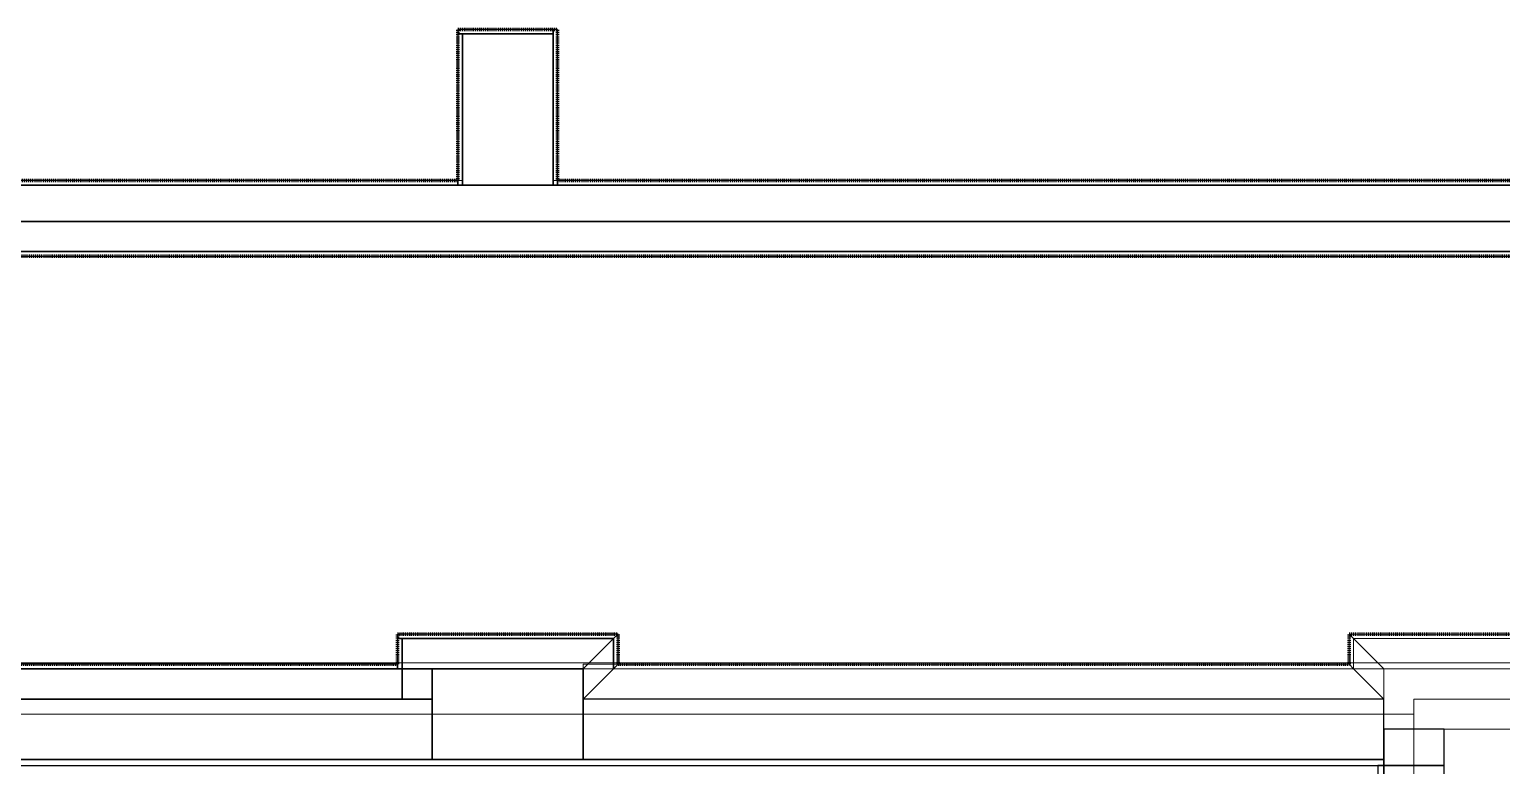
# Model space of a CAD drawing. Header units: millimetres. Extents: x -5300 to 98858, y -5196 to 93886.
# Drawn here: x 46916 to 51790, y 52330 to 54765 of the extents above; entities that cross this region are included whole.
import ezdxf

# ---------------------------------------------------------------- set-up
doc = ezdxf.new("R2010")
doc.units = ezdxf.units.MM
doc.linetypes.add('Штрих', pattern=[6.35, 3.175, -3.175])
doc.linetypes.add('Штрих_2_', pattern=[6.35, 3.175, -3.175])
for name, color, linetype, lineweight, true_color in [('_Разделитель помещений_', 4, 'Штрих', 70, 0x00ffff), ('Колонны', 7, 'Continuous', 18, 0x7f7f7f), ('Обобщенные модели', 7, 'Continuous', 18, 0x7f7f7f), ('Перекрытия', 7, 'Continuous', 18, 0x7f7f7f), ('Стены', 7, 'Continuous', 18, 0x7f7f7f), ('Стены разрез', 7, 'Continuous', 50, 0x7f7f7f)]:
    doc.layers.add(name, color=color, linetype=linetype, lineweight=lineweight, true_color=true_color)

# ---------------------------------------------------------------- blocks, each defined once
blk = doc.blocks.new('ПЕР-003 - ПЕР-003-240210-Подвал')
at = {"layer": 'Перекрытия', "color": 254, "true_color": 0xd4d4d4}
for p, q in [((58150, 52650), (15650, 52650)), ((15650, 52650), (58150, 52650))]:
    blk.add_line(p, q, dxfattribs=at)
blk = doc.blocks.new('ПЕР-003 5804 - ПЕР-003 5804-240234-Подвал')
at = {"layer": 'Перекрытия', "color": 254, "true_color": 0xd4d4d4}
for p, q in [((39170, 52670), (54650, 52670)), ((54650, 52670), (39170, 52670))]:
    blk.add_line(p, q, dxfattribs=at)
blk = doc.blocks.new('СТВ_ЛШ-02 - СТВ_ЛШ-02 2-240265-Подвал')
at = {"layer": 'Стены', "color": 254, "true_color": 0xd4d4d4}
blk.add_line((51500, 52330), (51500, 52550), dxfattribs=at)
blk = doc.blocks.new('СТВ_ЛШ-02 - СТВ_ЛШ-02-240259-Подвал')
at = {"layer": 'Стены', "color": 254, "true_color": 0xd4d4d4}
for p, q in [((51400, 52450), (51400, 52450)), ((51600, 52450), (51600, 52450)), ((51400, 52330), (51400, 52330)), ((51600, 52330), (51600, 52330))]:
    blk.add_line(p, q, dxfattribs=at)
at = {"layer": 'Стены разрез', "color": 254, "lineweight": 25, "true_color": 0xd4d4d4}
for p, q in [((51400, 52450), (51400, 52330)), ((51600, 52450), (51400, 52450)), ((51600, 52330), (51600, 52450)), ((51400, 52330), (51600, 52330))]:
    blk.add_line(p, q, dxfattribs=at)
blk.add_blockref('СТВ_ЛШ-02 - СТВ_ЛШ-02 2-240265-Подвал', (0, 0))
blk = doc.blocks.new('СТВ_Перегородка_Кирпич - СТВ_Перегородка_Кирпич 2-240336-Подвал')
at = {"layer": 'Стены', "color": 254, "true_color": 0xd4d4d4}
blk.add_line((51400, 52550), (48750, 52550), dxfattribs=at)
blk = doc.blocks.new('СТВ_Перегородка_Кирпич - СТВ_Перегородка_Кирпич-240329-Подвал')
at = {"layer": 'Стены', "color": 254, "true_color": 0xd4d4d4}
for p, q in [((51285, 52665), (48750, 52665)), ((48750, 52665), (48750, 52665)), ((48750, 52665), (48865, 52665)), ((48750, 52650), (48750, 52665)), ((48750, 52665), (51285, 52665)), ((48750, 52665), (48750, 52650)), ((48750, 52650), (48750, 52665)), ((48750, 52665), (48750, 52665)), ((48865, 52665), (48750, 52665)), ((48750, 52665), (48750, 52650)), ((51300, 52650), (48750, 52650)), ((48750, 52650), (48750, 52650)), ((48750, 52650), (48850, 52650)), ((48750, 52550), (48750, 52650)), ((48750, 52650), (51300, 52650)), ((48850, 52650), (48750, 52550)), ((48850, 52650), (48750, 52550)), ((48750, 52650), (48750, 52550)), ((48750, 52550), (48750, 52650)), ((48750, 52650), (48750, 52650)), ((48750, 52550), (48850, 52650)), ((48850, 52650), (48750, 52650)), ((48750, 52650), (48750, 52550)), ((48850, 52650), (48750, 52650)), ((48750, 52650), (48750, 52650)), ((48750, 52650), (51300, 52650)), ((51300, 52650), (48750, 52650)), ((48750, 52650), (48750, 52650)), ((48750, 52650), (48850, 52650)), ((48865, 52665), (48850, 52650)), ((48865, 52665), (48850, 52650)), ((48850, 52650), (48865, 52665)), ((48850, 52650), (48850, 52650)), ((51300, 52650), (48850, 52650)), ((48850, 52650), (48850, 52650)), ((48850, 52650), (51300, 52650)), ((48850, 52650), (48850, 52650)), ((48850, 52650), (48850, 52650)), ((48865, 52665), (48865, 52665)), ((51285, 52665), (48865, 52665)), ((48865, 52665), (48865, 52665)), ((51285, 52665), (51285, 52665)), ((51300, 52650), (51285, 52665)), ((51300, 52650), (51285, 52665)), ((51285, 52665), (51285, 52665)), ((51285, 52665), (51300, 52650)), ((51300, 52650), (51300, 52650)), ((51400, 52550), (51300, 52650)), ((51400, 52550), (51300, 52650)), ((51300, 52650), (51300, 52650)), ((51300, 52650), (51400, 52550)), ((51300, 52650), (51300, 52650)), ((51300, 52650), (51300, 52650)), ((48750, 52550), (51400, 52550)), ((48750, 52550), (48750, 52550)), ((48750, 52550), (48750, 52550)), ((48750, 52550), (51400, 52550)), ((51400, 52550), (48750, 52550)), ((48750, 52550), (48750, 52550)), ((48750, 52550), (48750, 52550)), ((51400, 52550), (51400, 52550)), ((51400, 52550), (51400, 52550))]:
    blk.add_line(p, q, dxfattribs=at)
blk = doc.blocks.new('СТВ_Перегородка_Кирпич - СТВ_Перегородка_Кирпич-240333-Подвал')
for name in ['СТВ_Перегородка_Кирпич - СТВ_Перегородка_Кирпич-240329-Подвал', 'СТВ_Перегородка_Кирпич - СТВ_Перегородка_Кирпич 2-240336-Подвал']:
    blk.add_blockref(name, (0, 0))
blk = doc.blocks.new('СТ_ВОКОЛ-009 39170 - СТ_ВОКОЛ-009 2-241341-Подвал')
at = {"layer": 'Стены', "color": 254, "true_color": 0xd4d4d4}
blk.add_line((48250, 52550), (45250, 52550), dxfattribs=at)
blk = doc.blocks.new('СТ_ВОКОЛ-009 39170 - СТ_ВОКОЛ-009 39170-241338-Подвал')
at = {"layer": 'Стены', "color": 254, "true_color": 0xd4d4d4}
for p, q in [((45350, 52650), (45350, 52650)), ((45350, 52650), (45350, 52650)), ((45365, 52665), (45365, 52665)), ((48135, 52665), (48135, 52665)), ((48135, 52650), (48135, 52650)), ((48150, 52650), (48150, 52650)), ((45250, 52550), (45250, 52550)), ((48150, 52550), (48150, 52550))]:
    blk.add_line(p, q, dxfattribs=at)
at = {"layer": 'Стены разрез', "color": 254, "lineweight": 25, "true_color": 0xd4d4d4}
for p, q in [((45350, 52650), (45250, 52550)), ((45365, 52665), (45350, 52650)), ((45350, 52650), (48135, 52650)), ((48150, 52650), (45350, 52650)), ((48135, 52665), (45365, 52665)), ((48135, 52650), (48135, 52665)), ((48150, 52550), (48150, 52650)), ((45250, 52550), (48150, 52550))]:
    blk.add_line(p, q, dxfattribs=at)
blk.add_blockref('СТ_ВОКОЛ-009 39170 - СТ_ВОКОЛ-009 2-241341-Подвал', (0, 0))
blk = doc.blocks.new('СТ_ВОКОЛ-007 39782 - СТ_ВОКОЛ-007 2-241410-Подвал')
at = {"layer": 'Стены', "color": 254, "true_color": 0xd4d4d4}
blk.add_line((48750, 52550), (48750, 52650), dxfattribs=at)
blk = doc.blocks.new('СТ_ВОКОЛ-007 39782 - СТ_ВОКОЛ-007 39782-241407-Подвал')
at = {"layer": 'Стены', "color": 254, "true_color": 0xd4d4d4}
for p, q in [((48850, 52750), (48850, 52750)), ((48850, 52750), (48850, 52750)), ((48865, 52765), (48865, 52765)), ((48750, 52650), (48750, 52650)), ((48850, 52650), (48850, 52650)), ((48850, 52650), (48850, 52650)), ((48865, 52665), (48865, 52665)), ((48750, 52550), (48750, 52550))]:
    blk.add_line(p, q, dxfattribs=at)
at = {"layer": 'Стены разрез', "color": 254, "lineweight": 25, "true_color": 0xd4d4d4}
for p, q in [((48850, 52750), (48750, 52650)), ((48865, 52765), (48850, 52750)), ((48850, 52750), (48850, 52650)), ((48850, 52650), (48850, 52750)), ((48865, 52665), (48865, 52765)), ((48750, 52650), (48750, 52550)), ((48750, 52550), (48850, 52650)), ((48850, 52650), (48865, 52665))]:
    blk.add_line(p, q, dxfattribs=at)
blk.add_blockref('СТ_ВОКОЛ-007 39782 - СТ_ВОКОЛ-007 2-241410-Подвал', (0, 0))
blk = doc.blocks.new('СТ_ВОКОЛ-008 39954 - СТ_ВОКОЛ-008 2-241433-Подвал')
at = {"layer": 'Стены', "color": 254, "true_color": 0xd4d4d4}
blk.add_line((48750, 52650), (48250, 52650), dxfattribs=at)
blk = doc.blocks.new('СТ_ВОКОЛ-008 39954 - СТ_ВОКОЛ-008 39954-241430-Подвал')
at = {"layer": 'Стены', "color": 254, "true_color": 0xd4d4d4}
for p, q in [((48135, 52765), (48135, 52765)), ((48135, 52750), (48135, 52750)), ((48150, 52750), (48150, 52750)), ((48850, 52750), (48850, 52750)), ((48850, 52750), (48850, 52750)), ((48865, 52765), (48865, 52765)), ((48150, 52650), (48150, 52650)), ((48750, 52650), (48750, 52650))]:
    blk.add_line(p, q, dxfattribs=at)
at = {"layer": 'Стены разрез', "color": 254, "lineweight": 25, "true_color": 0xd4d4d4}
for p, q in [((48865, 52765), (48135, 52765)), ((48135, 52765), (48135, 52750)), ((48135, 52750), (48850, 52750)), ((48850, 52750), (48150, 52750)), ((48150, 52750), (48150, 52650)), ((48750, 52650), (48850, 52750)), ((48850, 52750), (48865, 52765)), ((48150, 52650), (48750, 52650))]:
    blk.add_line(p, q, dxfattribs=at)
blk.add_blockref('СТ_ВОКОЛ-008 39954 - СТ_ВОКОЛ-008 2-241433-Подвал', (0, 0))
blk = doc.blocks.new('СТ_ВОКОЛ-009 40124 - СТ_ВОКОЛ-009 2-241456-Подвал')
at = {"layer": 'Стены', "color": 254, "true_color": 0xd4d4d4}
blk.add_line((48250, 52650), (48250, 52500), dxfattribs=at)
blk = doc.blocks.new('СТ_ВОКОЛ-009 40124 - СТ_ВОКОЛ-009 40124-241453-Подвал')
at = {"layer": 'Стены', "color": 254, "true_color": 0xd4d4d4}
for p, q in [((48135, 52750), (48135, 52750)), ((48150, 52750), (48150, 52750)), ((48135, 52650), (48135, 52650)), ((48150, 52650), (48150, 52650)), ((48150, 52650), (48150, 52650)), ((48250, 52650), (48250, 52650)), ((48150, 52550), (48150, 52550)), ((48250, 52550), (48250, 52550))]:
    blk.add_line(p, q, dxfattribs=at)
at = {"layer": 'Стены разрез', "color": 254, "lineweight": 25, "true_color": 0xd4d4d4}
for p, q in [((48150, 52750), (48135, 52750)), ((48135, 52750), (48135, 52650)), ((48150, 52650), (48150, 52750)), ((48135, 52650), (48150, 52650)), ((48250, 52650), (48150, 52650)), ((48150, 52650), (48150, 52550)), ((48250, 52550), (48250, 52650)), ((48150, 52550), (48250, 52550))]:
    blk.add_line(p, q, dxfattribs=at)
blk.add_blockref('СТ_ВОКОЛ-009 40124 - СТ_ВОКОЛ-009 2-241456-Подвал', (0, 0))
blk = doc.blocks.new('СТ_ВОКОЛ-005 58174 - СТ_ВОКОЛ-005 2-242286-Подвал')
at = {"layer": 'Стены', "color": 254, "true_color": 0xd4d4d4}
blk.add_line((48350, 54750), (48350, 54250), dxfattribs=at)
blk = doc.blocks.new('СТ_ВОКОЛ-005 58174 - СТ_ВОКОЛ-005 58174-242283-Подвал')
at = {"layer": 'Стены', "color": 254, "true_color": 0xd4d4d4}
for p, q in [((48335, 54750), (48335, 54750)), ((48350, 54750), (48350, 54750)), ((48335, 54250), (48335, 54250)), ((48350, 54250), (48350, 54250))]:
    blk.add_line(p, q, dxfattribs=at)
at = {"layer": 'Стены разрез', "color": 254, "lineweight": 25, "true_color": 0xd4d4d4}
for p, q in [((48350, 54750), (48335, 54750)), ((48335, 54750), (48335, 54250)), ((48350, 54250), (48350, 54750)), ((48335, 54250), (48350, 54250))]:
    blk.add_line(p, q, dxfattribs=at)
blk.add_blockref('СТ_ВОКОЛ-005 58174 - СТ_ВОКОЛ-005 2-242286-Подвал', (0, 0))
blk = doc.blocks.new('СТ_ВОКОЛ-003 58282 - СТ_ВОКОЛ-003 2-242302-Подвал')
at = {"layer": 'Стены', "color": 254, "true_color": 0xd4d4d4}
blk.add_line((48650, 54250), (48650, 54750), dxfattribs=at)
blk = doc.blocks.new('СТ_ВОКОЛ-003 58282 - СТ_ВОКОЛ-003 58282-242299-Подвал')
at = {"layer": 'Стены', "color": 254, "true_color": 0xd4d4d4}
for p, q in [((48650, 54765), (48650, 54765)), ((48665, 54765), (48665, 54765)), ((48650, 54250), (48650, 54250)), ((48665, 54250), (48665, 54250))]:
    blk.add_line(p, q, dxfattribs=at)
at = {"layer": 'Стены разрез', "color": 254, "lineweight": 25, "true_color": 0xd4d4d4}
for p, q in [((48665, 54765), (48650, 54765)), ((48650, 54765), (48650, 54250)), ((48665, 54250), (48665, 54765)), ((48650, 54250), (48665, 54250))]:
    blk.add_line(p, q, dxfattribs=at)
blk.add_blockref('СТ_ВОКОЛ-003 58282 - СТ_ВОКОЛ-003 2-242302-Подвал', (0, 0))
blk = doc.blocks.new('СТ_ВОКОЛ-004 58835 - СТ_ВОКОЛ-004 2-242382-Подвал')
at = {"layer": 'Стены', "color": 254, "true_color": 0xd4d4d4}
blk.add_line((48650, 54750), (48350, 54750), dxfattribs=at)
blk = doc.blocks.new('СТ_ВОКОЛ-004 58835 - СТ_ВОКОЛ-004 58835-242379-Подвал')
at = {"layer": 'Стены', "color": 254, "true_color": 0xd4d4d4}
for p, q in [((48335, 54765), (48335, 54765)), ((48335, 54750), (48335, 54750)), ((48650, 54765), (48650, 54765)), ((48650, 54750), (48650, 54750))]:
    blk.add_line(p, q, dxfattribs=at)
at = {"layer": 'Стены разрез', "color": 254, "lineweight": 25, "true_color": 0xd4d4d4}
for p, q in [((48335, 54765), (48335, 54750)), ((48650, 54765), (48335, 54765)), ((48335, 54750), (48650, 54750)), ((48650, 54750), (48650, 54765))]:
    blk.add_line(p, q, dxfattribs=at)
blk.add_blockref('СТ_ВОКОЛ-004 58835 - СТ_ВОКОЛ-004 2-242382-Подвал', (0, 0))
blk = doc.blocks.new('СТВ_Перегородка_Кирпич 132170 - СТВ_Перегородка_Кирпич 2-245753-Подвал')
at = {"layer": 'Стены', "color": 254, "true_color": 0xd4d4d4}
blk.add_line((51400, 52650), (51400, 52550), dxfattribs=at)
blk = doc.blocks.new('СТВ_Перегородка_Кирпич 132170 - СТВ_Перегородка_Кирпич-245746-Подвал')
at = {"layer": 'Стены', "color": 254, "true_color": 0xd4d4d4}
for p, q in [((51300, 52750), (51285, 52765)), ((51285, 52765), (51285, 52765)), ((51300, 52750), (51285, 52765)), ((51285, 52665), (51285, 52765)), ((51285, 52765), (51300, 52750)), ((51285, 52765), (51285, 52765)), ((51285, 52765), (51285, 52665)), ((51285, 52765), (51285, 52665)), ((51400, 52650), (51300, 52750)), ((51300, 52750), (51300, 52750)), ((51400, 52650), (51300, 52750)), ((51300, 52750), (51300, 52750)), ((51300, 52750), (51300, 52650)), ((51300, 52750), (51300, 52650)), ((51300, 52650), (51300, 52750)), ((51300, 52750), (51400, 52650)), ((51300, 52750), (51300, 52750)), ((51300, 52650), (51300, 52750)), ((51300, 52750), (51300, 52750)), ((51300, 52650), (51300, 52750)), ((51300, 52750), (51300, 52650)), ((51300, 52650), (51285, 52665)), ((51285, 52665), (51285, 52665)), ((51285, 52665), (51285, 52665)), ((51285, 52665), (51300, 52650)), ((51285, 52665), (51300, 52650)), ((51300, 52650), (51300, 52650)), ((51400, 52550), (51300, 52650)), ((51300, 52650), (51300, 52650)), ((51300, 52650), (51400, 52550)), ((51300, 52650), (51400, 52550)), ((51300, 52650), (51300, 52650)), ((51300, 52650), (51300, 52650)), ((51400, 52650), (51400, 52650)), ((51400, 52550), (51400, 52650)), ((51400, 52650), (51400, 52650)), ((51400, 52550), (51400, 52650)), ((51400, 52650), (51400, 52550)), ((51400, 52550), (51400, 52550)), ((51400, 52550), (51400, 52550))]:
    blk.add_line(p, q, dxfattribs=at)
blk = doc.blocks.new('СТВ_Перегородка_Кирпич 132170 - СТВ_Перегородка_Кирпич 132170-245750-Подвал')
for name in ['СТВ_Перегородка_Кирпич 132170 - СТВ_Перегородка_Кирпич-245746-Подвал', 'СТВ_Перегородка_Кирпич 132170 - СТВ_Перегородка_Кирпич 2-245753-Подвал']:
    blk.add_blockref(name, (0, 0))
blk = doc.blocks.new('СТВ_Перегородка_Кирпич 132357 - СТВ_Перегородка_Кирпич 2-245762-Подвал')
at = {"layer": 'Стены', "color": 254, "true_color": 0xd4d4d4}
blk.add_line((51400, 52650), (54500, 52650), dxfattribs=at)
blk = doc.blocks.new('СТВ_Перегородка_Кирпич 132357 - СТВ_Перегородка_Кирпич-245755-Подвал')
at = {"layer": 'Стены', "color": 254, "true_color": 0xd4d4d4}
for p, q in [((54330, 52765), (51285, 52765)), ((51285, 52765), (51285, 52765)), ((54330, 52765), (51285, 52765)), ((51300, 52750), (51285, 52765)), ((51285, 52765), (54330, 52765)), ((51285, 52765), (51285, 52765)), ((51285, 52765), (51300, 52750)), ((51285, 52765), (51300, 52750)), ((54330, 52750), (51300, 52750)), ((51300, 52750), (51300, 52750)), ((51300, 52750), (51300, 52750)), ((51300, 52750), (54330, 52750)), ((51300, 52750), (54330, 52750)), ((54350, 52750), (51300, 52750)), ((51300, 52750), (51300, 52750)), ((54350, 52750), (51300, 52750)), ((51400, 52650), (51300, 52750)), ((51300, 52750), (54350, 52750)), ((51300, 52750), (51300, 52750)), ((51300, 52750), (51400, 52650)), ((51300, 52750), (51400, 52650)), ((54330, 52765), (54330, 52765)), ((54330, 52750), (54330, 52765)), ((54330, 52765), (54330, 52765)), ((54330, 52750), (54330, 52765)), ((54330, 52765), (54330, 52750)), ((54330, 52750), (54330, 52750)), ((54330, 52750), (54330, 52750)), ((54350, 52750), (54350, 52750)), ((54350, 52650), (54350, 52750)), ((54350, 52750), (54350, 52750)), ((54350, 52650), (54350, 52750)), ((54350, 52750), (54350, 52650)), ((54350, 52650), (51400, 52650)), ((51400, 52650), (51400, 52650)), ((51400, 52650), (51400, 52650)), ((51400, 52650), (54350, 52650)), ((51400, 52650), (54350, 52650)), ((54350, 52650), (54350, 52650)), ((54350, 52650), (54350, 52650))]:
    blk.add_line(p, q, dxfattribs=at)
blk = doc.blocks.new('СТВ_Перегородка_Кирпич 132357 - СТВ_Перегородка_Кирпич 132357-245759-Подвал')
for name in ['СТВ_Перегородка_Кирпич 132357 - СТВ_Перегородка_Кирпич-245755-Подвал', 'СТВ_Перегородка_Кирпич 132357 - СТВ_Перегородка_Кирпич 2-245762-Подвал']:
    blk.add_blockref(name, (0, 0))
blk = doc.blocks.new('СТВ_ЛШ-03 148849 - СТВ_ЛШ-03 2-246572-Подвал')
at = {"layer": 'Стены', "color": 254, "true_color": 0xd4d4d4}
blk.add_line((51500, 52550), (54330, 52550), dxfattribs=at)
blk = doc.blocks.new('СТВ_ЛШ-03 148849 - СТВ_ЛШ-03-246565-Подвал')
at = {"layer": 'Стены', "color": 254, "true_color": 0xd4d4d4}
for p, q in [((51400, 52650), (51400, 52650)), ((54330, 52650), (51400, 52650)), ((54330, 52650), (51400, 52650)), ((51400, 52650), (51400, 52450)), ((51400, 52650), (51400, 52650)), ((51400, 52650), (51400, 52450)), ((51400, 52450), (51400, 52650)), ((51400, 52650), (54330, 52650)), ((54330, 52650), (54330, 52650)), ((54330, 52450), (54330, 52650)), ((54330, 52650), (54330, 52650)), ((54330, 52450), (54330, 52650)), ((54330, 52650), (54330, 52450)), ((51400, 52450), (51400, 52450)), ((54330, 52450), (51400, 52450)), ((54330, 52450), (51400, 52450)), ((51400, 52450), (51400, 52450)), ((54330, 52450), (51400, 52450)), ((54330, 52450), (54330, 52450)), ((54330, 52450), (54330, 52450))]:
    blk.add_line(p, q, dxfattribs=at)
blk = doc.blocks.new('СТВ_ЛШ-03 148849 - СТВ_ЛШ-03 148849-246569-Подвал')
for name in ['СТВ_ЛШ-03 148849 - СТВ_ЛШ-03-246565-Подвал', 'СТВ_ЛШ-03 148849 - СТВ_ЛШ-03 2-246572-Подвал']:
    blk.add_blockref(name, (0, 0))
blk = doc.blocks.new('СТВ_ЛШ-02 149141 - СТВ_ЛШ-02 2-246597-Подвал')
at = {"layer": 'Стены', "color": 254, "true_color": 0xd4d4d4}
blk.add_line((51500, 47650), (51500, 52330), dxfattribs=at)
blk = doc.blocks.new('СТВ_ЛШ-02 149141 - СТВ_ЛШ-02 149141-246594-Подвал')
at = {"layer": 'Стены', "color": 254, "true_color": 0xd4d4d4}
for p, q in [((51380, 52330), (51380, 52330)), ((51400, 52330), (51400, 52330)), ((51400, 52330), (51400, 52330)), ((51600, 52330), (51600, 52330))]:
    blk.add_line(p, q, dxfattribs=at)
at = {"layer": 'Стены разрез', "color": 254, "lineweight": 25, "true_color": 0xd4d4d4}
for p, q in [((51380, 52330), (51380, 47530)), ((51400, 52330), (51380, 52330)), ((51400, 52330), (51400, 47550)), ((51600, 52330), (51400, 52330)), ((51400, 47530), (51400, 52330)), ((51600, 47550), (51600, 52330))]:
    blk.add_line(p, q, dxfattribs=at)
blk.add_blockref('СТВ_ЛШ-02 149141 - СТВ_ЛШ-02 2-246597-Подвал', (0, 0))
blk = doc.blocks.new('СТВ_Пожарная рассечка_Блок - СТВ_Пожарная рассечка_Блок 2-246867-Подвал')
at = {"layer": 'Стены', "color": 254, "true_color": 0xd4d4d4}
blk.add_line((42470, 52500), (51500, 52500), dxfattribs=at)
blk = doc.blocks.new('СТВ_Пожарная рассечка_Блок - СТВ_Пожарная рассечка_Блок-246864-Подвал')
at = {"layer": 'Стены', "color": 254, "true_color": 0xd4d4d4}
for p, q in [((42235, 52550), (42235, 52550)), ((44750, 52550), (44750, 52550)), ((45250, 52550), (45250, 52550)), ((48250, 52550), (48250, 52550)), ((48750, 52550), (48750, 52550)), ((51400, 52550), (51400, 52550)), ((42235, 52350), (42235, 52350)), ((42235, 52350), (42235, 52350)), ((44750, 52350), (44750, 52350)), ((45250, 52350), (45250, 52350)), ((48250, 52350), (48250, 52350)), ((48750, 52350), (48750, 52350)), ((51400, 52350), (51400, 52350)), ((51400, 52350), (51400, 52350)), ((42235, 52330), (42235, 52330)), ((51400, 52330), (51400, 52330))]:
    blk.add_line(p, q, dxfattribs=at)
at = {"layer": 'Стены разрез', "color": 254, "lineweight": 25, "true_color": 0xd4d4d4}
for p, q in [((44750, 52550), (42235, 52550)), ((42235, 52550), (42235, 52350)), ((44750, 52350), (44750, 52550)), ((45250, 52550), (45250, 52350)), ((48250, 52550), (45250, 52550)), ((48250, 52350), (48250, 52550)), ((48750, 52550), (48750, 52350)), ((51400, 52550), (48750, 52550)), ((51400, 52350), (51400, 52550)), ((51400, 52350), (42235, 52350)), ((42235, 52350), (42235, 52330)), ((42235, 52350), (44750, 52350)), ((45250, 52350), (48250, 52350)), ((48750, 52350), (51400, 52350)), ((51400, 52330), (51400, 52350)), ((42235, 52330), (51400, 52330))]:
    blk.add_line(p, q, dxfattribs=at)
blk.add_blockref('СТВ_Пожарная рассечка_Блок - СТВ_Пожарная рассечка_Блок 2-246867-Подвал', (0, 0))
blk = doc.blocks.new('СТВ_Перегородка_Кирпич 222348 - СТВ_Перегородка_Кирпич 2-248893-Подвал')
at = {"layer": 'Стены', "color": 254, "true_color": 0xd4d4d4}
blk.add_line((42470, 54250), (54500, 54250), dxfattribs=at)
blk = doc.blocks.new('СТВ_Перегородка_Кирпич 222348 - СТВ_Перегородка_Кирпич 222348-248890-Подвал')
at = {"layer": 'Стены', "color": 254, "true_color": 0xd4d4d4}
for p, q in [((48335, 54265), (48335, 54265)), ((48335, 54265), (48350, 54265)), ((48335, 54250), (48335, 54265)), ((48350, 54250), (48335, 54250)), ((48335, 54250), (48335, 54250)), ((48350, 54265), (48350, 54265)), ((48350, 54250), (48350, 54265)), ((48350, 54250), (48350, 54250)), ((48650, 54265), (48650, 54265)), ((48650, 54265), (48665, 54265)), ((48650, 54250), (48650, 54265)), ((48665, 54250), (48650, 54250)), ((48650, 54250), (48650, 54250)), ((48665, 54265), (48665, 54265)), ((48665, 54250), (48665, 54265)), ((48665, 54250), (48665, 54250))]:
    blk.add_line(p, q, dxfattribs=at)
at = {"layer": 'Стены разрез', "color": 254, "lineweight": 25, "true_color": 0xd4d4d4}
for p, q in [((54350, 54250), (42350, 54250)), ((48335, 54265), (45165, 54265)), ((45165, 54250), (48335, 54250)), ((48335, 54250), (48335, 54265)), ((54330, 54265), (48665, 54265)), ((48665, 54265), (48665, 54250)), ((48665, 54250), (54330, 54250)), ((42350, 54130), (54350, 54130)), ((54350, 54130), (42470, 54130)), ((42470, 54030), (54350, 54030)), ((54330, 54030), (42570, 54030)), ((42570, 54015), (54330, 54015))]:
    blk.add_line(p, q, dxfattribs=at)
blk.add_blockref('СТВ_Перегородка_Кирпич 222348 - СТВ_Перегородка_Кирпич 2-248893-Подвал', (0, 0))
blk = doc.blocks.new('ПОТ-4_4_1 244780 - ПОТ-4_4_1 244780-249982-Подвал')
at = {"layer": 'Обобщенные модели', "color": 254, "true_color": 0xd4d4d4}
for p, q in [((54350, 54030), (42570, 54030)), ((42570, 54030), (54350, 54030)), ((48150, 52650), (48150, 52750)), ((48150, 52750), (48850, 52750)), ((48850, 52750), (48150, 52750)), ((48150, 52750), (48150, 52650)), ((48150, 52750), (48150, 52750)), ((48850, 52750), (48850, 52650)), ((48850, 52650), (48850, 52750)), ((48850, 52750), (48850, 52750)), ((51300, 52650), (51300, 52750)), ((51300, 52750), (54350, 52750)), ((54350, 52750), (51300, 52750)), ((51300, 52750), (51300, 52650)), ((51300, 52750), (51300, 52750)), ((45350, 52650), (48150, 52650)), ((48150, 52650), (45350, 52650)), ((48150, 52650), (48150, 52650)), ((48850, 52650), (51300, 52650)), ((51300, 52650), (48850, 52650)), ((48850, 52650), (48850, 52650)), ((51300, 52650), (51300, 52650))]:
    blk.add_line(p, q, dxfattribs=at)
blk = doc.blocks.new('КОЛ-002 300х500 300 x 500 106755 - КОЛ-002 300х500 300 x 500 106755-384952-Подвал')
at = {"layer": 'Колонны', "color": 254, "lineweight": 25, "true_color": 0xd4d4d4}
for p, q in [((150, 250), (-150, 250)), ((-150, 250), (-150, -250)), ((150, -250), (150, 250)), ((-150, -250), (150, -250))]:
    blk.add_line(p, q, dxfattribs=at)
at = {"layer": 'Колонны', "color": 254, "true_color": 0xd4d4d4}
for p, q in [((-150, 250), (-150, 250)), ((150, 250), (150, 250)), ((-150, -250), (-150, -250)), ((150, -250), (150, -250))]:
    blk.add_line(p, q, dxfattribs=at)
blk = doc.blocks.new('КОЛ-004 500х300 500 x 300 39604 - КОЛ-004 500х300 500 x 300 39604-384589-Подвал')
at = {"layer": 'Колонны', "color": 254, "lineweight": 25, "true_color": 0xd4d4d4}
for p, q in [((250, 150), (-250, 150)), ((-250, 150), (-250, -150)), ((250, -150), (250, 150)), ((-250, -150), (250, -150))]:
    blk.add_line(p, q, dxfattribs=at)
at = {"layer": 'Колонны', "color": 254, "true_color": 0xd4d4d4}
for p, q in [((-250, 150), (-250, 150)), ((250, 150), (250, 150)), ((-250, -150), (-250, -150)), ((250, -150), (250, -150))]:
    blk.add_line(p, q, dxfattribs=at)

msp = doc.modelspace()

# ---------------------------------------------------------------- linework, layer by layer
at = {"layer": '_Разделитель помещений_', "color": 131, "linetype": 'Штрих_2_', "true_color": 0xaaffff}
for p, q in [((48335, 54765), (48665, 54765)), ((48335, 54265), (48335, 54765)), ((48665, 54265), (48665, 54765)), ((45165, 54265), (48335, 54265)), ((48665, 54265), (54330, 54265)), ((42585, 54015), (54330, 54015)), ((48135, 52765), (48865, 52765)), ((48135, 52665), (48135, 52765)), ((48865, 52665), (48865, 52765)), ((51285, 52765), (54330, 52765)), ((51285, 52665), (51285, 52765)), ((45365, 52665), (48135, 52665)), ((48865, 52665), (51285, 52665))]:
    msp.add_line(p, q, dxfattribs=at)
at = {"layer": 'Перекрытия', "color": 254, "true_color": 0xd4d4d4}
for p, q in [((15650, 52650), (58150, 52650)), ((58150, 52650), (15650, 52650)), ((54650, 52670), (39170, 52670)), ((39170, 52670), (54650, 52670))]:
    msp.add_line(p, q, dxfattribs=at)

# ---------------------------------------------------------------- block references
at = {"layer": 'Колонны', "color": 254, "true_color": 0xd4d4d4}
for name, p in [('КОЛ-002 300х500 300 x 500 106755 - КОЛ-002 300х500 300 x 500 106755-384952-Подвал', (48500, 54500)), ('КОЛ-004 500х300 500 x 300 39604 - КОЛ-004 500х300 500 x 300 39604-384589-Подвал', (48500, 52500))]:
    msp.add_blockref(name, p, dxfattribs=at)
at = {"layer": 'Обобщенные модели', "color": 254, "true_color": 0xd4d4d4}
msp.add_blockref('ПОТ-4_4_1 244780 - ПОТ-4_4_1 244780-249982-Подвал', (0, 0), dxfattribs=at)
at = {"layer": 'Перекрытия', "color": 254, "true_color": 0xd4d4d4}
for name in ['ПЕР-003 - ПЕР-003-240210-Подвал', 'ПЕР-003 5804 - ПЕР-003 5804-240234-Подвал']:
    msp.add_blockref(name, (0, 0), dxfattribs=at)
at = {"layer": 'Стены', "color": 254, "true_color": 0xd4d4d4}
for name in ['СТ_ВОКОЛ-004 58835 - СТ_ВОКОЛ-004 58835-242379-Подвал', 'СТ_ВОКОЛ-005 58174 - СТ_ВОКОЛ-005 58174-242283-Подвал', 'СТ_ВОКОЛ-003 58282 - СТ_ВОКОЛ-003 58282-242299-Подвал', 'СТВ_Перегородка_Кирпич 222348 - СТВ_Перегородка_Кирпич 222348-248890-Подвал', 'СТ_ВОКОЛ-008 39954 - СТ_ВОКОЛ-008 39954-241430-Подвал', 'СТ_ВОКОЛ-009 40124 - СТ_ВОКОЛ-009 40124-241453-Подвал', 'СТ_ВОКОЛ-007 39782 - СТ_ВОКОЛ-007 39782-241407-Подвал', 'СТВ_Перегородка_Кирпич 132170 - СТВ_Перегородка_Кирпич 132170-245750-Подвал', 'СТВ_Перегородка_Кирпич 132357 - СТВ_Перегородка_Кирпич 132357-245759-Подвал', 'СТ_ВОКОЛ-009 39170 - СТ_ВОКОЛ-009 39170-241338-Подвал', 'СТВ_Перегородка_Кирпич - СТВ_Перегородка_Кирпич-240333-Подвал', 'СТВ_ЛШ-03 148849 - СТВ_ЛШ-03 148849-246569-Подвал', 'СТВ_Пожарная рассечка_Блок - СТВ_Пожарная рассечка_Блок-246864-Подвал', 'СТВ_ЛШ-02 - СТВ_ЛШ-02-240259-Подвал', 'СТВ_ЛШ-02 149141 - СТВ_ЛШ-02 149141-246594-Подвал']:
    msp.add_blockref(name, (0, 0), dxfattribs=at)

doc.saveas('drawing.dxf')
